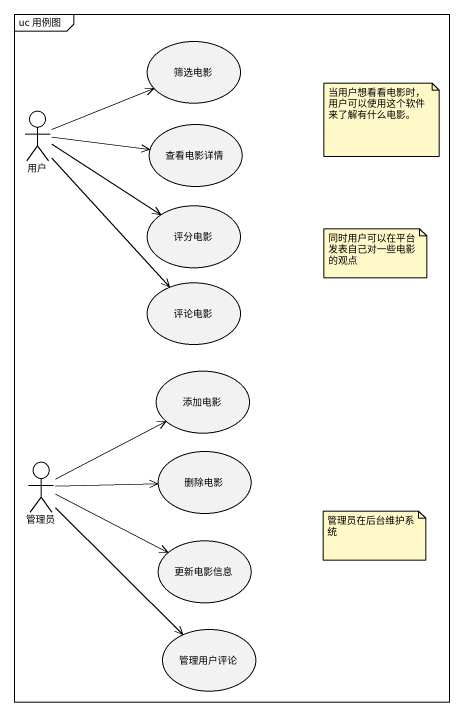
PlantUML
@startuml
mainframe uc 用例图
usecase 筛选电影
actor 用户
usecase 查看电影详情
usecase 评分电影
usecase 评论电影
usecase 添加电影
actor 管理员
usecase 删除电影
usecase 更新电影信息
usecase 管理用户评论
用户 -right-> 筛选电影
用户 -right-> 查看电影详情
用户 -right-> 评分电影
用户 --> 评论电影
管理员 -up-> 添加电影
管理员 -right-> 删除电影
管理员 -right-> 更新电影信息
管理员 --> 管理用户评论
note as N1
  当用户想看看电影时，用户可以使用这个软件来了解有什么电影。
end note
note as N2
  同时用户可以在平台发表自己对一些电影的观点
end note
note as N3
  管理员在后台维护系统
end note
@enduml
